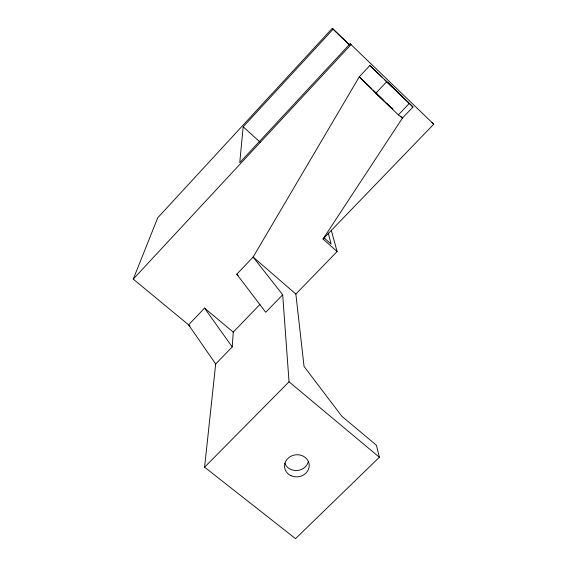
<?xml version="1.0" encoding="UTF-8"?>
<svg xmlns="http://www.w3.org/2000/svg" width="567" height="567" viewBox="0 0 567 567"><rect width="100%" height="100%" fill="white"/><g stroke="black" fill="none" stroke-linecap="round" stroke-linejoin="round"><path stroke-width="0.85" d="M295.854 294.053L337.103 251.542L323.034 239.012L402.457 118.042L413.003 107.014L369.868 65.51L359.287 76.8L253.116 257.071L295.854 294.053L304.047 366.431L341.766 416.192L376.417 445.237L379.366 457.243L295.535 538.65L204.595 467.173L215.687 364L232.229 346.898L233.25 332.12L259.984 304.401M349.704 45.062L333.176 29.151L243.172 126.817L239.756 162.63L350.123 43.744L351.079 44.573L133.259 279.113L189.952 325.975M133.259 279.113L157.704 217.82L332.248 28.35L333.176 29.151M400.55 116.221L402.457 118.042L398.353 114.895L375.744 93.3L386.857 81.535M233.25 332.12L204.531 308.108L188.591 324.848L215.687 364M282.685 294.755L265.725 312.275L236.793 274.222L253.116 257.071L282.685 294.755L289.035 381.818L379.366 457.243M398.353 114.895L409.445 103.272M323.034 239.012L433.741 124.201L350.123 43.744M204.595 467.173L289.035 381.818M236.793 274.222L238.126 275.364M324.274 237.991L331.128 244.108L328.265 233.08M243.172 126.817L260.239 142.246M431.983 122.607L433.741 124.201M378.302 95.284L376.949 94.072L391.91 108.446L391.18 107.666M378.742 95.695L381.265 98.07M381.882 98.658L383.115 99.835M371.98 88.927L359.287 76.8L375.744 93.3M373.256 90.146L377.062 93.782M391.662 107.73L392.931 108.942M394.774 89.225L387.793 82.598L392.017 86.708M395.801 90.351L402.797 97L393.867 88.487M332.248 28.35L348.825 44.304M369.868 65.51L381.924 77.105M384.461 79.543L398.41 92.974M400.316 94.809L413.003 107.014M386.942 103.513L390.117 106.603M204.531 308.108L232.229 346.898M331.263 230.209L337.103 251.542M308.285 461.807A12.212 10.943 -7.1 0 1 296.853 470.546A12.212 10.943 -7.1 0 1 284.769 463.147M291.062 475.72A12.361 11.056 -7.2 0 0 309.221 465.146A12.361 11.056 -7.2 0 0 290.368 456.57A12.361 11.056 -7.2 0 0 291.062 475.72"/></g></svg>
